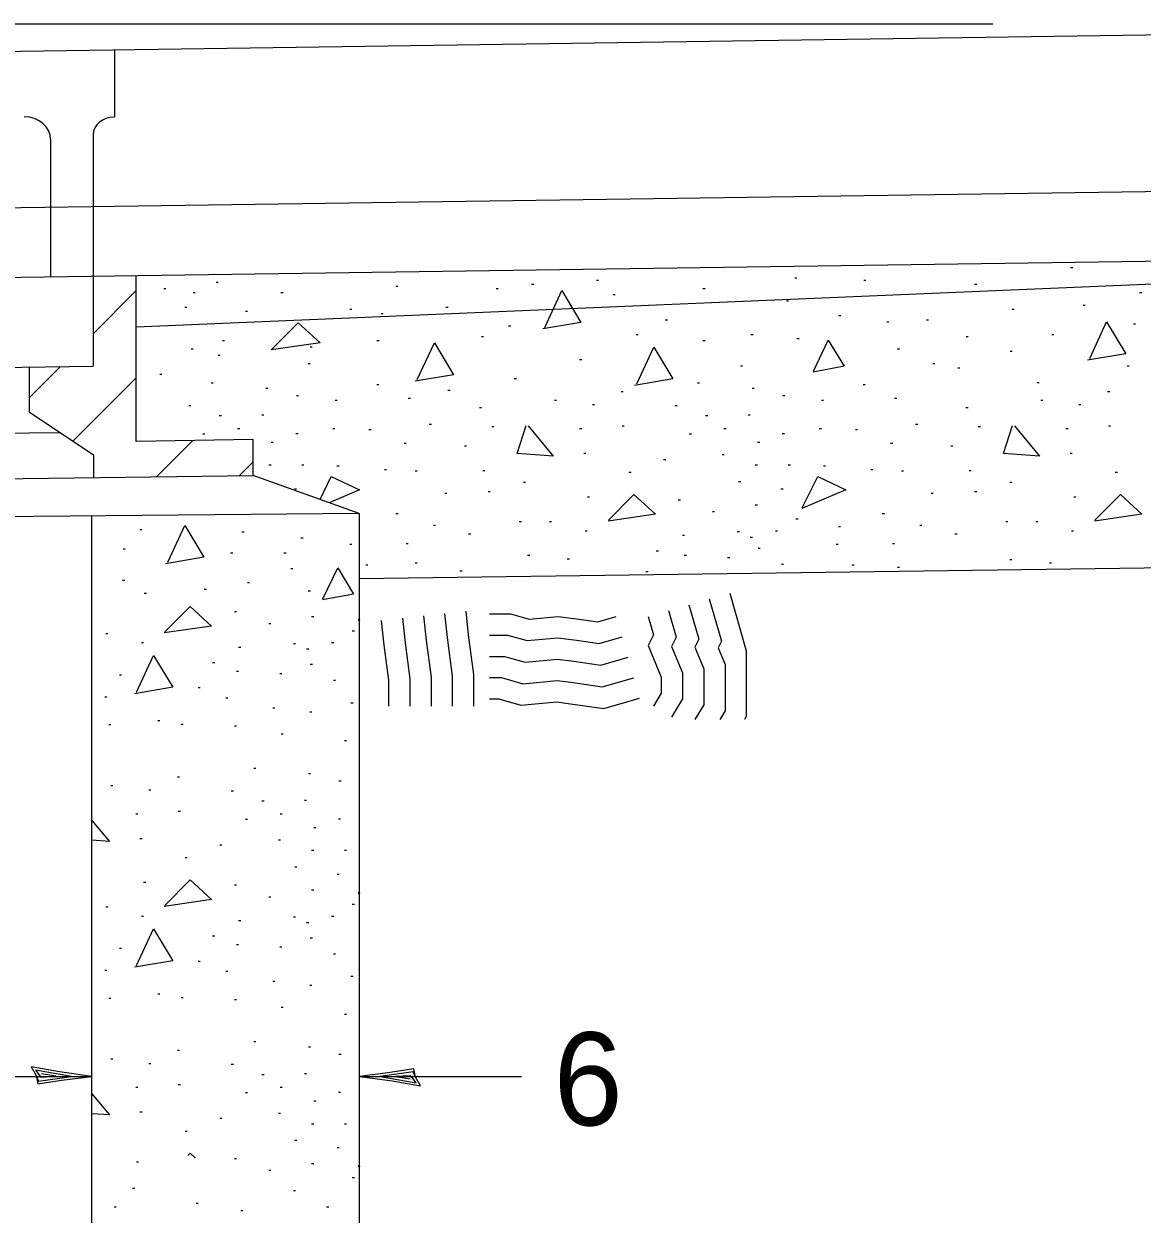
# Model space of a CAD drawing. Extents: x 0 to 2.83, y -0.12 to 1.83.
# Drawn here: x 1.3408 to 1.4811, y 0.5156 to 0.665 of the extents above; entities that cross this region are included whole.
import ezdxf

# ---------------------------------------------------------------- set-up
doc = ezdxf.new("R2010")
doc.units = 0
doc.layers.add('RD_Pr_Roadway_Dimensions', color=7, linetype='Continuous')
doc.layers.add('SH_General_Details', color=7, linetype='Continuous')

msp = doc.modelspace()

# ---------------------------------------------------------------- linework, layer by layer
at = {"layer": 'RD_Pr_Roadway_Dimensions'}
for p, q in [((1.2361, 0.53285), (1.34935, 0.53285)), ((1.38295, 0.53285), (1.40325, 0.53285))]:
    msp.add_line(p, q, dxfattribs=at)
for points in [[(1.34234, 0.53295), (1.34258, 0.53191), (1.34554, 0.53236), (1.34935, 0.53285), (1.34528, 0.53341), (1.34172, 0.53404), (1.34234, 0.53295), (1.34266, 0.53226), (1.34679, 0.53286), (1.34227, 0.53365), (1.34294, 0.53276), (1.34484, 0.53288), (1.34301, 0.53316)], [(1.38996, 0.53275), (1.38973, 0.53379), (1.38677, 0.53334), (1.38295, 0.53285), (1.38702, 0.53229), (1.39059, 0.53167), (1.38996, 0.53275), (1.38965, 0.53344), (1.38552, 0.53285), (1.39004, 0.53205), (1.38937, 0.53294), (1.38746, 0.53282), (1.38929, 0.53254)]]:
    msp.add_lwpolyline(points, dxfattribs=at)
at = {"layer": 'SH_General_Details'}
for p, q in [((0.9631, 0.65602), (1.57537, 0.66492)), ((1.10063, 0.66495), (1.46238, 0.66495)), ((1.35219, 0.6617), (1.35219, 0.65323)), ((1.34415, 0.65049), (1.34415, 0.63323)), ((1.3495, 0.65102), (1.3495, 0.6333)), ((1.57537, 0.64521), (0.96303, 0.63649)), ((0.96303, 0.6279), (1.57537, 0.63646)), ((1.57537, 0.63621), (1.35492, 0.6269)), ((1.47216, 0.63438), (1.47243, 0.63438)), ((1.34949, 0.6333), (1.34949, 0.62197)), ((1.35492, 0.61254), (1.35492, 0.63338)), ((1.36493, 0.63254), (1.3652, 0.63254)), ((1.38748, 0.63202), (1.38775, 0.63202)), ((1.40452, 0.63228), (1.40479, 0.63228)), ((1.41265, 0.6328), (1.41291, 0.6328)), ((1.43755, 0.63306), (1.43782, 0.63306)), ((1.44621, 0.6328), (1.44647, 0.6328)), ((1.4601, 0.63228), (1.46037, 0.63228)), ((1.35838, 0.63175), (1.35864, 0.63175)), ((1.36205, 0.63123), (1.36232, 0.63123)), ((1.37306, 0.63123), (1.37333, 0.63123)), ((1.40006, 0.63175), (1.40033, 0.63175)), ((1.41474, 0.63097), (1.41501, 0.63097)), ((1.42602, 0.63175), (1.42628, 0.63175)), ((1.48081, 0.63123), (1.48108, 0.63123)), ((1.361, 0.62939), (1.36127, 0.62939)), ((1.38171, 0.62913), (1.38198, 0.62913)), ((1.39377, 0.62939), (1.39404, 0.62939)), ((1.4365, 0.63018), (1.43677, 0.63018)), ((1.46482, 0.62913), (1.46509, 0.62913)), ((1.47373, 0.62965), (1.474, 0.62965)), ((1.3686, 0.62887), (1.36887, 0.62887)), ((1.38564, 0.62861), (1.38591, 0.62861)), ((1.4213, 0.62782), (1.42157, 0.62782)), ((1.44306, 0.62834), (1.44333, 0.62834)), ((1.44909, 0.62756), (1.44936, 0.62756)), ((1.45407, 0.62782), (1.45434, 0.62782)), ((1.40164, 0.62703), (1.4019, 0.62703)), ((1.41763, 0.62598), (1.4179, 0.62598)), ((1.43205, 0.62598), (1.43231, 0.62598)), ((1.4698, 0.62598), (1.47007, 0.62598)), ((1.48003, 0.62729), (1.48029, 0.62729)), ((1.36572, 0.6252), (1.36599, 0.6252)), ((1.38512, 0.6252), (1.38539, 0.6252)), ((1.39823, 0.62572), (1.39849, 0.62572)), ((1.42602, 0.6252), (1.42628, 0.6252)), ((1.43782, 0.62546), (1.43808, 0.62546)), ((1.45905, 0.62572), (1.45932, 0.62572)), ((1.36179, 0.62415), (1.36205, 0.62415)), ((1.36519, 0.62336), (1.36546, 0.62336)), ((1.37673, 0.62441), (1.377, 0.62441)), ((1.4504, 0.62415), (1.45067, 0.62415)), ((1.46456, 0.62388), (1.46482, 0.62388)), ((1.10332, 0.61855), (1.34949, 0.62197)), ((1.34148, 0.62186), (1.34148, 0.61627)), ((1.37647, 0.62231), (1.37673, 0.62231)), ((1.41055, 0.62284), (1.41082, 0.62284)), ((1.43074, 0.62205), (1.431, 0.62205)), ((1.45486, 0.62231), (1.45512, 0.62231)), ((1.458, 0.62179), (1.45827, 0.62179)), ((1.47924, 0.62205), (1.47951, 0.62205)), ((1.35785, 0.621), (1.35812, 0.621)), ((1.40234, 0.62043), (1.40261, 0.62043)), ((1.3643, 0.61991), (1.36457, 0.61991)), ((1.37116, 0.61922), (1.37143, 0.61922)), ((1.38509, 0.61968), (1.38536, 0.61968)), ((1.39403, 0.61899), (1.3943, 0.61899)), ((1.41576, 0.61882), (1.41602, 0.61882)), ((1.42533, 0.61991), (1.4256, 0.61991)), ((1.43219, 0.61922), (1.43246, 0.61922)), ((1.44612, 0.61968), (1.44639, 0.61968)), ((1.46797, 0.61995), (1.46823, 0.61995)), ((1.47679, 0.61882), (1.47706, 0.61882)), ((1.36149, 0.61704), (1.36176, 0.61704)), ((1.375, 0.6183), (1.37527, 0.6183)), ((1.37987, 0.61773), (1.38014, 0.61773)), ((1.38904, 0.61796), (1.38931, 0.61796)), ((1.40739, 0.61773), (1.40765, 0.61773)), ((1.41215, 0.61716), (1.41241, 0.61716)), ((1.42252, 0.61704), (1.42279, 0.61704)), ((1.43603, 0.6183), (1.4363, 0.6183)), ((1.4409, 0.61773), (1.44117, 0.61773)), ((1.45008, 0.61796), (1.45034, 0.61796)), ((1.46842, 0.61773), (1.46869, 0.61773)), ((1.47318, 0.61716), (1.47345, 0.61716)), ((1.34148, 0.61627), (1.34954, 0.61085)), ((1.36533, 0.61578), (1.3656, 0.61578)), ((1.37066, 0.6159), (1.37093, 0.6159)), ((1.39799, 0.61681), (1.39825, 0.61681)), ((1.42636, 0.61578), (1.42663, 0.61578)), ((1.43169, 0.6159), (1.43196, 0.6159)), ((1.45902, 0.61681), (1.45929, 0.61681)), ((1.36762, 0.61418), (1.36789, 0.61418)), ((1.37959, 0.61418), (1.37985, 0.61418)), ((1.38411, 0.61406), (1.38438, 0.61406)), ((1.39168, 0.61469), (1.39195, 0.61469)), ((1.39953, 0.61441), (1.3998, 0.61441)), ((1.41054, 0.61418), (1.41081, 0.61418)), ((1.41587, 0.61452), (1.41614, 0.61452)), ((1.42866, 0.61418), (1.42892, 0.61418)), ((1.44062, 0.61418), (1.44088, 0.61418)), ((1.44515, 0.61406), (1.44541, 0.61406)), ((1.45271, 0.61469), (1.45298, 0.61469)), ((1.46057, 0.61441), (1.46083, 0.61441)), ((1.47157, 0.61418), (1.47184, 0.61418)), ((1.4769, 0.61452), (1.47717, 0.61452)), ((1.34538, 0.61364), (1.10819, 0.61058)), ((1.36957, 0.61277), (1.35492, 0.61254)), ((1.36327, 0.61349), (1.36353, 0.61349)), ((1.36957, 0.60825), (1.36957, 0.61277)), ((1.37494, 0.61355), (1.37521, 0.61355)), ((1.4243, 0.61349), (1.42457, 0.61349)), ((1.43597, 0.61355), (1.43624, 0.61355)), ((1.37185, 0.61246), (1.37211, 0.61246)), ((1.38853, 0.61234), (1.38879, 0.61234)), ((1.39609, 0.612), (1.39636, 0.612)), ((1.41106, 0.61108), (1.41132, 0.61108)), ((1.43288, 0.61246), (1.43315, 0.61246)), ((1.44956, 0.61234), (1.44983, 0.61234)), ((1.45713, 0.612), (1.45739, 0.612)), ((1.47209, 0.61108), (1.47236, 0.61108)), ((1.34954, 0.61085), (1.34954, 0.60797)), ((1.37156, 0.60959), (1.37183, 0.60959)), ((1.37569, 0.60959), (1.37595, 0.60959)), ((1.42109, 0.61028), (1.42136, 0.61028)), ((1.42843, 0.61091), (1.42869, 0.61091)), ((1.43259, 0.60959), (1.43286, 0.60959)), ((1.43672, 0.60959), (1.43699, 0.60959)), ((1.36957, 0.60824), (1.08329, 0.60429)), ((1.38287, 0.60351), (1.36957, 0.60825)), ((1.3801, 0.60948), (1.38037, 0.60948)), ((1.38606, 0.60902), (1.38633, 0.60902)), ((1.3899, 0.60885), (1.39017, 0.60885)), ((1.39839, 0.6089), (1.39865, 0.6089)), ((1.41673, 0.60867), (1.417, 0.60867)), ((1.44113, 0.60948), (1.4414, 0.60948)), ((1.4471, 0.60902), (1.44736, 0.60902)), ((1.45094, 0.60885), (1.4512, 0.60885)), ((1.45942, 0.6089), (1.45969, 0.6089)), ((1.47776, 0.60867), (1.47803, 0.60867)), ((1.37477, 0.60661), (1.37504, 0.60661)), ((1.40349, 0.60741), (1.40376, 0.60741)), ((1.43049, 0.60753), (1.43076, 0.60753)), ((1.4358, 0.60661), (1.43607, 0.60661)), ((1.46452, 0.60741), (1.46479, 0.60741)), ((1.39363, 0.60604), (1.3939, 0.60604)), ((1.39908, 0.60627), (1.39934, 0.60627)), ((1.41152, 0.60558), (1.41178, 0.60558)), ((1.42292, 0.60523), (1.42319, 0.60523)), ((1.45466, 0.60604), (1.45493, 0.60604)), ((1.46011, 0.60627), (1.46037, 0.60627)), ((1.47255, 0.60558), (1.47281, 0.60558)), ((1.42722, 0.60374), (1.42749, 0.60374)), ((1.43259, 0.6046), (1.43286, 0.6046)), ((1.38287, 0.60351), (1.06913, 0.60055)), ((1.34935, 0.37381), (1.34935, 0.60319)), ((1.38287, 0.60351), (1.38287, 0.36602)), ((1.3875, 0.60351), (1.38776, 0.60351)), ((1.40297, 0.60248), (1.40324, 0.60248)), ((1.40676, 0.60248), (1.40702, 0.60248)), ((1.43769, 0.60283), (1.43796, 0.60283)), ((1.44853, 0.60351), (1.44879, 0.60351)), ((1.46401, 0.60248), (1.46427, 0.60248)), ((1.46779, 0.60248), (1.46806, 0.60248)), ((1.35535, 0.60147), (1.35562, 0.60147)), ((1.36818, 0.60121), (1.36845, 0.60121)), ((1.3922, 0.60202), (1.39246, 0.60202)), ((1.39661, 0.60094), (1.39688, 0.60094)), ((1.41123, 0.60134), (1.4115, 0.60134)), ((1.42344, 0.60076), (1.42371, 0.60076)), ((1.43032, 0.60122), (1.43059, 0.60122)), ((1.43511, 0.60134), (1.43538, 0.60134)), ((1.44303, 0.60185), (1.44329, 0.60185)), ((1.45323, 0.60202), (1.4535, 0.60202)), ((1.45764, 0.60094), (1.45791, 0.60094)), ((1.47226, 0.60134), (1.47253, 0.60134)), ((1.37558, 0.60046), (1.37584, 0.60046)), ((1.38171, 0.59964), (1.38197, 0.59964)), ((1.38876, 0.59973), (1.38902, 0.59973)), ((1.43196, 0.60053), (1.43223, 0.60053)), ((1.43294, 0.59913), (1.43321, 0.59913)), ((1.44274, 0.59964), (1.44301, 0.59964)), ((1.44979, 0.59973), (1.45006, 0.59973)), ((1.35326, 0.59906), (1.35353, 0.59906)), ((1.36675, 0.59855), (1.36701, 0.59855)), ((1.37345, 0.59855), (1.37371, 0.59855)), ((1.57537, 0.59791), (1.38287, 0.59529)), ((1.40401, 0.59827), (1.40428, 0.59827)), ((1.409, 0.59781), (1.40927, 0.59781)), ((1.42017, 0.59883), (1.42044, 0.59883)), ((1.42368, 0.59827), (1.42394, 0.59827)), ((1.42912, 0.59798), (1.42939, 0.59798)), ((1.46452, 0.59774), (1.46479, 0.59774)), ((1.37431, 0.5966), (1.37458, 0.5966)), ((1.38371, 0.59706), (1.38398, 0.59706)), ((1.38991, 0.5973), (1.39018, 0.5973)), ((1.39553, 0.59632), (1.3958, 0.59632)), ((1.41886, 0.59621), (1.41913, 0.59621)), ((1.43587, 0.59712), (1.43613, 0.59712)), ((1.44475, 0.59706), (1.44501, 0.59706)), ((1.45042, 0.59677), (1.45069, 0.59677)), ((1.46951, 0.59729), (1.46978, 0.59729)), ((1.3532, 0.59514), (1.35347, 0.59514)), ((1.36888, 0.59483), (1.36914, 0.59483)), ((1.35592, 0.5935), (1.35619, 0.5935)), ((1.36344, 0.594), (1.36371, 0.594)), ((1.37649, 0.59379), (1.37676, 0.59379)), ((1.36724, 0.5912), (1.36751, 0.5912)), ((1.37691, 0.59056), (1.37718, 0.59056)), ((1.37154, 0.5897), (1.37181, 0.5897)), ((1.38201, 0.58879), (1.38228, 0.58879)), ((1.35108, 0.58844), (1.35134, 0.58844)), ((1.35555, 0.5873), (1.35581, 0.5873)), ((1.37464, 0.58718), (1.3749, 0.58718)), ((1.37943, 0.5873), (1.3797, 0.5873)), ((1.36776, 0.58672), (1.36803, 0.58672)), ((1.37628, 0.5865), (1.37655, 0.5865)), ((1.36449, 0.5848), (1.36476, 0.5848)), ((1.37674, 0.58457), (1.37701, 0.58457)), ((1.3528, 0.58325), (1.35306, 0.58325)), ((1.36747, 0.58371), (1.36774, 0.58371)), ((1.37292, 0.58342), (1.37318, 0.58342)), ((1.36266, 0.58164), (1.36292, 0.58164)), ((1.37966, 0.58256), (1.37993, 0.58256)), ((1.35096, 0.5805), (1.35123, 0.5805)), ((1.36615, 0.58038), (1.36642, 0.58038)), ((1.38184, 0.57975), (1.38211, 0.57975)), ((1.37206, 0.57912), (1.37232, 0.57912)), ((1.37668, 0.5786), (1.37695, 0.5786)), ((1.35148, 0.577), (1.35174, 0.577)), ((1.35761, 0.57752), (1.35788, 0.57752)), ((1.36053, 0.57706), (1.3608, 0.57706)), ((1.36724, 0.57683), (1.36751, 0.57683)), ((1.37309, 0.57585), (1.37336, 0.57585)), ((1.38104, 0.57499), (1.38131, 0.57499)), ((1.36965, 0.57155), (1.36992, 0.57155)), ((1.37651, 0.57087), (1.37678, 0.57087)), ((1.35171, 0.56938), (1.35197, 0.56938)), ((1.36008, 0.57046), (1.36034, 0.57046)), ((1.38035, 0.56995), (1.38062, 0.56995)), ((1.35647, 0.5688), (1.35673, 0.5688)), ((1.36684, 0.56869), (1.36711, 0.56869)), ((1.37068, 0.56743), (1.37095, 0.56743)), ((1.37601, 0.56754), (1.37628, 0.56754)), ((1.35486, 0.56582), (1.35513, 0.56582)), ((1.36019, 0.56616), (1.36046, 0.56616)), ((1.36862, 0.56513), (1.36889, 0.56513)), ((1.37297, 0.56582), (1.37324, 0.56582)), ((1.38029, 0.56519), (1.38056, 0.56519)), ((1.3772, 0.5641), (1.37746, 0.5641)), ((1.35538, 0.56273), (1.35564, 0.56273)), ((1.36541, 0.56192), (1.36567, 0.56192)), ((1.37275, 0.56255), (1.37301, 0.56255)), ((1.36105, 0.56032), (1.36132, 0.56032)), ((1.37691, 0.56124), (1.37718, 0.56124)), ((1.38104, 0.56124), (1.38131, 0.56124)), ((1.37481, 0.55917), (1.37508, 0.55917)), ((1.38012, 0.55825), (1.38039, 0.55825)), ((1.35583, 0.55722), (1.3561, 0.55722)), ((1.36724, 0.55688), (1.36751, 0.55688)), ((1.37691, 0.55625), (1.37718, 0.55625)), ((1.37154, 0.55539), (1.37181, 0.55539)), ((1.38201, 0.55447), (1.38228, 0.55447)), ((1.35108, 0.55413), (1.35134, 0.55413)), ((1.35555, 0.55298), (1.35581, 0.55298)), ((1.37464, 0.55287), (1.3749, 0.55287)), ((1.37943, 0.55298), (1.3797, 0.55298)), ((1.36776, 0.55241), (1.36803, 0.55241)), ((1.37628, 0.55218), (1.37655, 0.55218)), ((1.36449, 0.55048), (1.36476, 0.55048)), ((1.37674, 0.55025), (1.37701, 0.55025)), ((1.3528, 0.54893), (1.35306, 0.54893)), ((1.36747, 0.54939), (1.36774, 0.54939)), ((1.37292, 0.5491), (1.37318, 0.5491)), ((1.36266, 0.54733), (1.36292, 0.54733)), ((1.37966, 0.54824), (1.37993, 0.54824)), ((1.35096, 0.54618), (1.35123, 0.54618)), ((1.36615, 0.54606), (1.36642, 0.54606)), ((1.38184, 0.54543), (1.38211, 0.54543)), ((1.37206, 0.5448), (1.37232, 0.5448)), ((1.37668, 0.54429), (1.37695, 0.54429)), ((1.35148, 0.54268), (1.35174, 0.54268)), ((1.35761, 0.5432), (1.35788, 0.5432)), ((1.36053, 0.54274), (1.3608, 0.54274)), ((1.36724, 0.54251), (1.36751, 0.54251)), ((1.37309, 0.54154), (1.37336, 0.54154)), ((1.38104, 0.54068), (1.38131, 0.54068)), ((1.36965, 0.53724), (1.36992, 0.53724)), ((1.37651, 0.53655), (1.37678, 0.53655)), ((1.35171, 0.53506), (1.35197, 0.53506)), ((1.36008, 0.53615), (1.36034, 0.53615)), ((1.38035, 0.53563), (1.38062, 0.53563)), ((1.35647, 0.53448), (1.35673, 0.53448)), ((1.36684, 0.53437), (1.36711, 0.53437)), ((1.36019, 0.53185), (1.36046, 0.53185)), ((1.37068, 0.53311), (1.37095, 0.53311)), ((1.37601, 0.53322), (1.37628, 0.53322)), ((1.35486, 0.5315), (1.35513, 0.5315)), ((1.36862, 0.53082), (1.36889, 0.53082)), ((1.37297, 0.5315), (1.37324, 0.5315)), ((1.38029, 0.53087), (1.38056, 0.53087)), ((1.3772, 0.52978), (1.37746, 0.52978)), ((1.35538, 0.52841), (1.35564, 0.52841)), ((1.36541, 0.52761), (1.36567, 0.52761)), ((1.37275, 0.52824), (1.37301, 0.52824)), ((1.36105, 0.526), (1.36132, 0.526)), ((1.37691, 0.52692), (1.37718, 0.52692)), ((1.38104, 0.52692), (1.38131, 0.52692)), ((1.37481, 0.52485), (1.37508, 0.52485)), ((1.38012, 0.52394), (1.38039, 0.52394)), ((1.35493, 0.52211), (1.35519, 0.52211)), ((1.36724, 0.52256), (1.36751, 0.52256)), ((1.37691, 0.52193), (1.37718, 0.52193)), ((1.37154, 0.52107), (1.37181, 0.52107)), ((1.38201, 0.52015), (1.38228, 0.52015)), ((1.35446, 0.51883), (1.35473, 0.51883)), ((1.37464, 0.51855), (1.3749, 0.51855)), ((1.36241, 0.51696), (1.36268, 0.51696)), ((1.35212, 0.5165), (1.35239, 0.5165)), ((1.36803, 0.51603), (1.3683, 0.51603)), ((1.37879, 0.5165), (1.37906, 0.5165))]:
    msp.add_line(p, q, dxfattribs=at)
for points in [[(1.34949, 0.62604), (1.35492, 0.63147)], [(1.40618, 0.62686), (1.40831, 0.63147), (1.41071, 0.62746), (1.40591, 0.62666)], [(1.47455, 0.62293), (1.47668, 0.62754), (1.47909, 0.62353), (1.47428, 0.62273)], [(1.37183, 0.62403), (1.37524, 0.62744)], [(1.37524, 0.62744), (1.37797, 0.62492)], [(1.37797, 0.62492), (1.37183, 0.62403)], [(1.39018, 0.62031), (1.39232, 0.62491), (1.39472, 0.62091), (1.38992, 0.62011)], [(1.43988, 0.62138), (1.44175, 0.62525), (1.44375, 0.62198), (1.43984, 0.62124)], [(1.41771, 0.61978), (1.41985, 0.62439), (1.42225, 0.62038), (1.41744, 0.61958)], [(1.34148, 0.61803), (1.34536, 0.62191)], [(1.34697, 0.61258), (1.35492, 0.62053)], [(1.40409, 0.61449), (1.40723, 0.61068), (1.40269, 0.61102), (1.40382, 0.61455)], [(1.46512, 0.61449), (1.46826, 0.61068), (1.46372, 0.61102), (1.46485, 0.61455)], [(1.35745, 0.60808), (1.36202, 0.61265)], [(1.36782, 0.60822), (1.36957, 0.60997)], [(1.37797, 0.60526), (1.37939, 0.60814), (1.38293, 0.60648), (1.37911, 0.60485)], [(1.43848, 0.6042), (1.44042, 0.60814), (1.44396, 0.60648), (1.43844, 0.60412)], [(1.41417, 0.60267), (1.41737, 0.60587), (1.42005, 0.6034), (1.41411, 0.60254)], [(1.4752, 0.60267), (1.47841, 0.60587), (1.48108, 0.6034), (1.47514, 0.60254)], [(1.35887, 0.5974), (1.36101, 0.60201), (1.36341, 0.598), (1.3586, 0.5972)], [(1.37832, 0.59279), (1.38019, 0.59666), (1.38219, 0.59339), (1.37828, 0.59265)], [(1.42939, 0.59351), (1.43146, 0.58627), (1.43146, 0.578), (1.43124, 0.57764)], [(1.35849, 0.58863), (1.36169, 0.59184)], [(1.36169, 0.59184), (1.36436, 0.58937)], [(1.42426, 0.59204), (1.4255, 0.58772), (1.425, 0.58672), (1.42612, 0.58401), (1.42612, 0.57948), (1.42502, 0.57764)], [(1.42682, 0.59277), (1.42834, 0.58746), (1.42793, 0.58662), (1.42879, 0.58455), (1.42879, 0.57874), (1.42813, 0.57764)], [(1.38295, 0.59017), (1.38276, 0.59008)], [(1.3828, 0.59017), (1.38295, 0.59047)], [(1.3883, 0.59035), (1.38864, 0.58728), (1.38924, 0.58275), (1.38924, 0.5793)], [(1.39095, 0.59065), (1.39128, 0.58761), (1.39191, 0.58292), (1.39191, 0.5793)], [(1.3936, 0.59094), (1.39393, 0.58793), (1.39457, 0.5831), (1.39457, 0.5793)], [(1.39625, 0.59124), (1.39658, 0.58825), (1.39724, 0.58328), (1.39724, 0.5793)], [(1.39923, 0.59091), (1.40188, 0.59091), (1.40421, 0.59024), (1.40786, 0.59058), (1.41051, 0.59024), (1.41283, 0.58991), (1.41515, 0.59058)], [(1.41913, 0.59058), (1.4198, 0.58825), (1.41913, 0.58693), (1.42079, 0.58295), (1.42079, 0.58096), (1.4198, 0.5793)], [(1.4217, 0.59131), (1.42265, 0.58799), (1.42206, 0.58682), (1.42346, 0.58348), (1.42346, 0.58022), (1.42208, 0.57793)], [(1.36436, 0.58937), (1.35843, 0.5885)], [(1.38564, 0.59006), (1.38599, 0.58696), (1.38657, 0.58257), (1.38657, 0.5793)], [(1.39923, 0.58824), (1.40151, 0.58824), (1.40395, 0.58754), (1.40781, 0.58789), (1.41015, 0.5876), (1.41302, 0.58719), (1.41589, 0.58801)], [(1.35495, 0.58109), (1.35709, 0.58569), (1.35949, 0.58169), (1.35468, 0.58088)], [(1.39923, 0.58557), (1.40114, 0.58557), (1.4037, 0.58484), (1.40776, 0.58521), (1.4098, 0.58496), (1.4132, 0.58447), (1.41662, 0.58545)], [(1.39923, 0.58291), (1.40076, 0.58291), (1.40344, 0.58214), (1.40772, 0.58253), (1.40945, 0.58231), (1.41339, 0.58175), (1.41735, 0.58288)], [(1.39923, 0.58024), (1.40039, 0.58024), (1.40319, 0.57944), (1.40767, 0.57985), (1.40909, 0.57967), (1.41357, 0.57903), (1.41808, 0.58032)], [(1.34935, 0.56498), (1.35155, 0.56232)], [(1.35155, 0.56232), (1.34935, 0.56249)], [(1.35849, 0.55431), (1.36169, 0.55752), (1.36436, 0.55505), (1.35843, 0.55418)], [(1.38295, 0.55585), (1.38276, 0.55577)], [(1.3828, 0.55585), (1.38295, 0.55615)], [(1.35495, 0.54677), (1.35709, 0.55138), (1.35949, 0.54737), (1.35468, 0.54657)], [(1.34935, 0.53067), (1.35155, 0.52801)], [(1.35155, 0.52801), (1.34935, 0.52817)], [(1.3614, 0.52291), (1.36169, 0.5232)], [(1.36169, 0.5232), (1.36231, 0.52264)], [(1.38295, 0.52153), (1.38276, 0.52145)], [(1.3828, 0.52153), (1.38295, 0.52184)]]:
    msp.add_lwpolyline(points, dxfattribs=at)
for centre, major_axis, start_param, end_param in [((1.3408, 0.65047), (0.00336, 0), 0, 1.55171), ((1.35212, 0.65103), (-0.00262, 0), 4.712389, 6.283185)]:
    msp.add_ellipse(centre, major_axis=major_axis, ratio=0.840278, start_param=start_param, end_param=end_param, dxfattribs=at)

# ---------------------------------------------------------------- texts
at = {"layer": 'RD_Pr_Roadway_Dimensions'}
msp.add_text('6', height=0.01167, dxfattribs=at).set_placement((1.40728, 0.52671))

doc.saveas('drawing.dxf')
